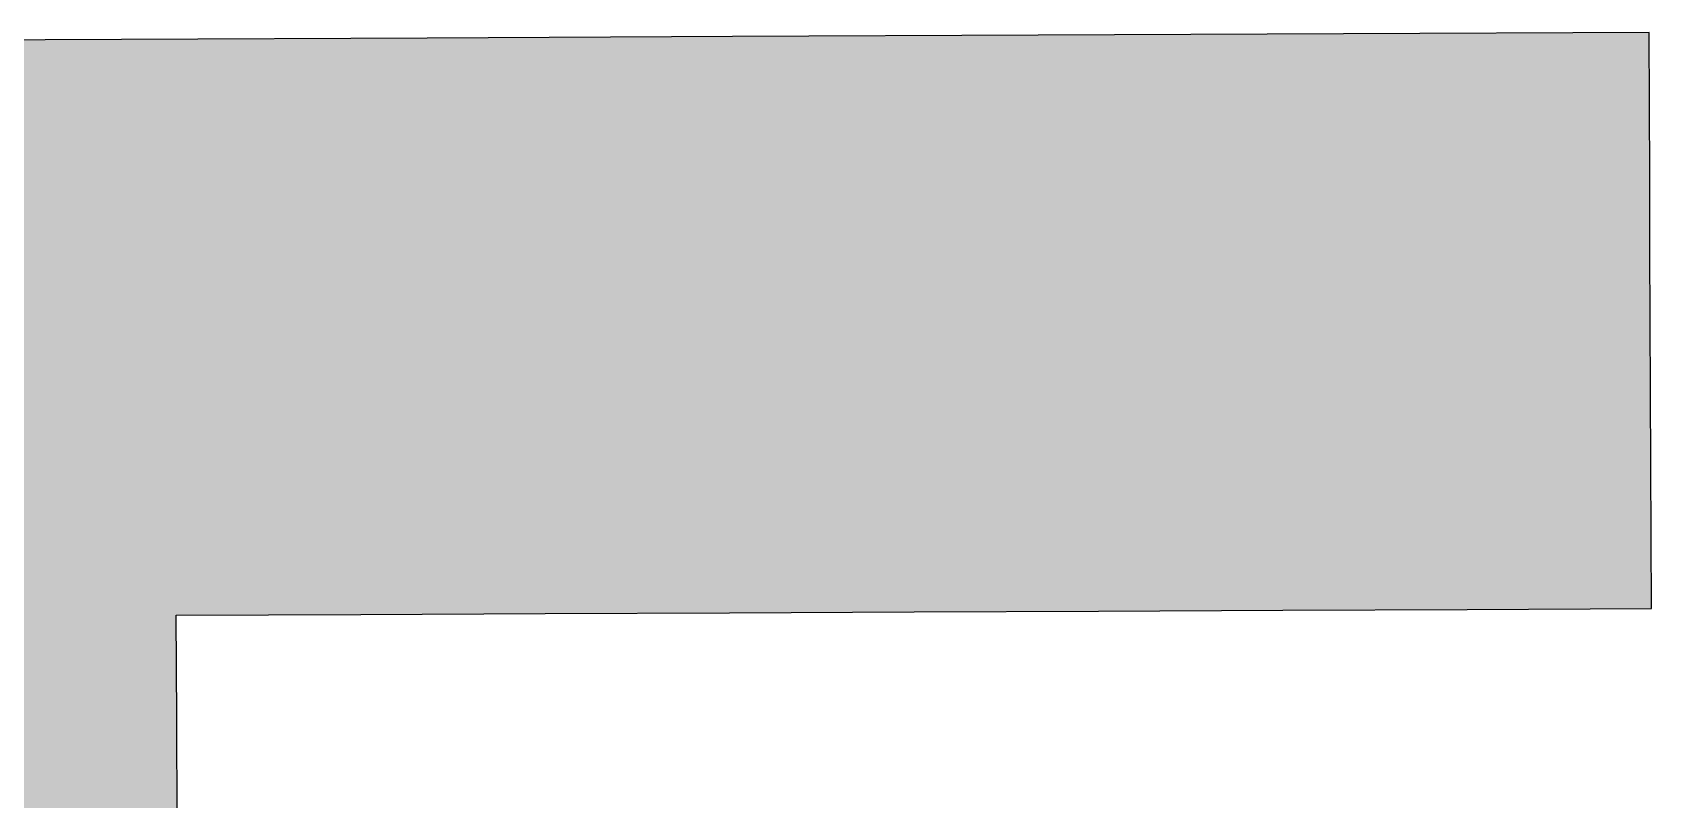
# Model space of a CAD drawing. Extents: x 4.5 to 35.8, y -15.7 to -10.4.
# Drawn here: x 16.374 to 18.817, y -11.614 to -10.457 of the extents above; entities that cross this region are included whole.
import ezdxf

# ---------------------------------------------------------------- set-up
doc = ezdxf.new("R2010")
doc.units = 0
doc.layers.add('LAYER_1', color=7, linetype='CONTINUOUS')

# ---------------------------------------------------------------- blocks, each defined once
blk = doc.blocks.new('*U5')
at = {"layer": 'LAYER_1', "color": 7}
for points in [[(16.3922, -14.2069), (16.3429, -10.4681), (16.3922, -10.4678)], [(16.3429, -14.2071), (16.3429, -10.4681), (16.3922, -14.2069)], [(16.3922, -13.6557), (16.3922, -10.4678), (16.3922, -13.6557)], [(16.3922, -13.6557), (16.3922, -10.4678), (16.3922, -10.4678)], [(16.3922, -13.6557), (16.3922, -10.4678), (16.3923, -13.6557)], [(16.3923, -13.6557), (16.3922, -10.4678), (16.3923, -10.4678)], [(16.3923, -13.6557), (16.3923, -10.4678), (16.3923, -13.6557)], [(16.3923, -13.6557), (16.3923, -10.4678), (16.3923, -10.4678)], [(16.3923, -13.6557), (16.3923, -10.4678), (16.3923, -13.6557)], [(16.3923, -13.6557), (16.3923, -10.4678), (16.3923, -10.4678)], [(16.3923, -13.6557), (16.3923, -10.4678), (16.3924, -13.6557)], [(16.3924, -13.6557), (16.3923, -10.4678), (16.3924, -10.4678)], [(16.3924, -13.6557), (16.3924, -10.4678), (16.3924, -13.6557)], [(16.3924, -13.6557), (16.3924, -10.4678), (16.3924, -10.4678)], [(16.3924, -13.6557), (16.3924, -10.4678), (16.3924, -13.6557)], [(16.3924, -13.6557), (16.3924, -10.4678), (16.3924, -10.4678)], [(16.3924, -13.6557), (16.3924, -10.4678), (16.3925, -13.6557)], [(16.3925, -13.6557), (16.3924, -10.4678), (16.3925, -10.4678)], [(16.3925, -13.6557), (16.3925, -10.4678), (16.4112, -13.6556)], [(16.4112, -13.6556), (16.3925, -10.4678), (16.4112, -10.4678)], [(16.4188, -13.6556), (16.4112, -10.4678), (16.4188, -10.4677)], [(16.4112, -13.6556), (16.4112, -10.4678), (16.4188, -13.6556)], [(16.4188, -13.6556), (16.4188, -10.4677), (16.4265, -13.6556)], [(16.4265, -13.6556), (16.4188, -10.4677), (16.4265, -10.4677)], [(16.4265, -13.6556), (16.4265, -10.4677), (16.4268, -13.6556)], [(16.4268, -13.6556), (16.4265, -10.4677), (16.4268, -10.4677)], [(16.4451, -13.6555), (16.4268, -10.4677), (16.4451, -10.4676)], [(16.4268, -13.6556), (16.4268, -10.4677), (16.4451, -13.6555)], [(16.4713, -13.6554), (16.4451, -10.4676), (16.4713, -10.4675)], [(16.4451, -13.6555), (16.4451, -10.4676), (16.4713, -13.6554)], [(16.48, -13.6553), (16.4713, -10.4675), (16.48, -10.4674)], [(16.4713, -13.6554), (16.4713, -10.4675), (16.48, -13.6553)], [(16.48, -13.6553), (16.48, -10.4674), (16.4976, -13.6552)], [(16.4976, -13.6552), (16.48, -10.4674), (16.4976, -10.4674)], [(16.506, -13.6552), (16.4976, -10.4674), (16.506, -10.4673)], [(16.4976, -13.6552), (16.4976, -10.4674), (16.506, -13.6552)], [(16.506, -13.6552), (16.506, -10.4673), (16.5089, -13.6552)], [(16.5089, -13.6552), (16.506, -10.4673), (16.5089, -10.4673)], [(16.5089, -13.6552), (16.5089, -10.4673), (16.5105, -13.6552)], [(16.5105, -13.6552), (16.5089, -10.4673), (16.5105, -10.4673)], [(16.5105, -13.6552), (16.5105, -10.4673), (16.5108, -13.6552)], [(16.5108, -13.6552), (16.5105, -10.4673), (16.5108, -10.4673)], [(16.5239, -13.6551), (16.5108, -10.4673), (16.5239, -10.4672)], [(16.5108, -13.6552), (16.5108, -10.4673), (16.5239, -13.6551)], [(16.5502, -13.655), (16.5239, -10.4672), (16.5502, -10.4671)], [(16.5239, -13.6551), (16.5239, -10.4672), (16.5502, -13.655)], [(16.5678, -13.6549), (16.5502, -10.4671), (16.5678, -10.467)], [(16.5502, -13.655), (16.5502, -10.4671), (16.5678, -13.6549)], [(16.5678, -13.6549), (16.5678, -10.467), (16.5765, -13.6549)], [(16.5765, -13.6549), (16.5678, -10.467), (16.5765, -10.467)], [(16.5915, -13.6548), (16.5765, -10.467), (16.5915, -10.4669)], [(16.5765, -13.6549), (16.5765, -10.467), (16.5915, -13.6548)], [(16.5915, -11.3362), (16.5915, -10.4669), (16.5922, -11.3362)], [(16.5922, -11.3362), (16.5915, -10.4669), (16.5922, -10.4669)], [(16.5922, -11.3362), (16.5922, -10.4669), (16.593, -11.3362)], [(16.593, -11.3362), (16.5922, -10.4669), (16.593, -10.4669)], [(16.593, -11.3362), (16.593, -10.4669), (16.5937, -11.3362)], [(16.5937, -11.3362), (16.593, -10.4669), (16.5937, -10.4669)], [(16.5937, -11.3362), (16.5937, -10.4669), (16.5944, -11.3362)], [(16.5944, -11.3362), (16.5937, -10.4669), (16.5944, -10.4669)], [(16.5944, -11.3362), (16.5944, -10.4669), (16.5944, -11.3362)], [(16.5944, -11.3362), (16.5944, -10.4669), (16.5944, -10.4669)], [(16.5944, -11.3362), (16.5944, -10.4669), (16.5945, -11.3362)], [(16.5945, -11.3362), (16.5944, -10.4669), (16.5945, -10.4669)], [(16.5945, -11.3362), (16.5945, -10.4669), (16.5945, -11.3362)], [(16.5945, -11.3362), (16.5945, -10.4669), (16.5945, -10.4669)], [(16.5945, -11.3362), (16.5945, -10.4669), (16.5946, -11.3362)], [(16.5946, -11.3362), (16.5945, -10.4669), (16.5946, -10.4669)], [(16.5946, -11.3362), (16.5946, -10.4669), (16.5946, -11.3362)], [(16.5946, -11.3362), (16.5946, -10.4669), (16.5946, -10.4669)], [(16.5946, -11.3362), (16.5946, -10.4669), (16.5946, -11.3362)], [(16.5946, -11.3362), (16.5946, -10.4669), (16.5946, -10.4669)], [(16.5946, -11.3362), (16.5946, -10.4669), (16.5947, -11.3362)], [(16.5947, -11.3362), (16.5946, -10.4669), (16.5947, -10.4669)], [(16.5947, -11.3362), (16.5947, -10.4669), (16.5947, -11.3362)], [(16.5947, -11.3362), (16.5947, -10.4669), (16.5947, -10.4669)], [(16.5947, -11.3362), (16.5947, -10.4669), (16.5948, -11.3362)], [(16.5948, -11.3362), (16.5947, -10.4669), (16.5948, -10.4669)], [(16.5948, -11.3362), (16.5948, -10.4669), (16.5951, -11.3362)], [(16.5951, -11.3362), (16.5948, -10.4669), (16.5951, -10.4669)], [(16.5951, -11.3362), (16.5951, -10.4669), (16.5958, -11.3362)], [(16.5958, -11.3362), (16.5951, -10.4669), (16.5958, -10.4669)], [(16.5958, -11.3362), (16.5958, -10.4669), (16.5966, -11.3362)], [(16.5966, -11.3362), (16.5958, -10.4669), (16.5966, -10.4669)], [(16.5966, -11.3362), (16.5966, -10.4669), (16.5973, -11.3362)], [(16.5973, -11.3362), (16.5966, -10.4669), (16.5973, -10.4669)], [(16.5973, -11.3362), (16.5973, -10.4669), (16.6008, -11.3362)], [(16.6008, -11.3362), (16.5973, -10.4669), (16.6008, -10.4669)], [(16.6008, -11.3362), (16.6008, -10.4669), (16.6021, -11.3361)], [(16.6021, -11.3361), (16.6008, -10.4669), (16.6021, -10.4669)], [(16.6021, -11.3361), (16.6021, -10.4669), (16.6028, -11.3361)], [(16.6028, -11.3361), (16.6021, -10.4669), (16.6028, -10.4669)], [(16.6028, -11.3361), (16.6028, -10.4669), (16.603, -11.3361)], [(16.603, -11.3361), (16.6028, -10.4669), (16.603, -10.4669)], [(16.603, -11.3361), (16.603, -10.4669), (16.6033, -11.3361)], [(16.6033, -11.3361), (16.603, -10.4669), (16.6033, -10.4669)], [(16.6033, -11.3361), (16.6033, -10.4669), (16.6034, -11.3361)], [(16.6034, -11.3361), (16.6033, -10.4669), (16.6034, -10.4669)], [(16.6034, -11.3361), (16.6034, -10.4669), (16.6035, -11.3361)], [(16.6035, -11.3361), (16.6034, -10.4669), (16.6035, -10.4669)], [(16.6035, -11.3361), (16.6035, -10.4669), (16.6037, -11.3361)], [(16.6037, -11.3361), (16.6035, -10.4669), (16.6037, -10.4669)], [(16.6037, -11.3361), (16.6037, -10.4669), (16.604, -11.3361)], [(16.604, -11.3361), (16.6037, -10.4669), (16.604, -10.4669)], [(16.604, -11.3361), (16.604, -10.4669), (16.6042, -11.3361)], [(16.6042, -11.3361), (16.604, -10.4669), (16.6042, -10.4669)], [(16.6042, -11.3361), (16.6042, -10.4669), (16.6045, -11.3361)], [(16.6045, -11.3361), (16.6042, -10.4669), (16.6045, -10.4669)], [(16.6045, -11.3361), (16.6045, -10.4669), (16.6047, -11.3361)], [(16.6047, -11.3361), (16.6045, -10.4669), (16.6047, -10.4669)], [(16.6047, -11.3361), (16.6047, -10.4669), (16.6047, -11.3361)], [(16.6047, -11.3361), (16.6047, -10.4669), (16.6047, -10.4669)], [(16.6047, -11.3361), (16.6047, -10.4669), (16.6053, -11.3361)], [(16.6053, -11.3361), (16.6047, -10.4669), (16.6053, -10.4669)], [(16.606, -11.3361), (16.6053, -10.4669), (16.606, -10.4668)], [(16.6053, -11.3361), (16.6053, -10.4669), (16.606, -11.3361)], [(16.606, -11.3361), (16.606, -10.4668), (16.606, -11.3361)], [(16.606, -11.3361), (16.606, -10.4668), (16.606, -10.4668)], [(16.606, -11.3361), (16.606, -10.4668), (16.6068, -11.3361)], [(16.6068, -11.3361), (16.606, -10.4668), (16.6068, -10.4668)], [(16.6068, -11.3361), (16.6068, -10.4668), (16.6073, -11.3361)], [(16.6073, -11.3361), (16.6068, -10.4668), (16.6073, -10.4668)], [(16.6073, -11.3361), (16.6073, -10.4668), (16.6075, -11.3361)], [(16.6075, -11.3361), (16.6073, -10.4668), (16.6075, -10.4668)], [(16.6075, -11.3361), (16.6075, -10.4668), (16.6082, -11.3361)], [(16.6082, -11.3361), (16.6075, -10.4668), (16.6082, -10.4668)], [(16.6082, -11.3361), (16.6082, -10.4668), (16.6086, -11.3361)], [(16.6086, -11.3361), (16.6082, -10.4668), (16.6086, -10.4668)], [(16.6086, -11.3361), (16.6086, -10.4668), (16.609, -11.3361)], [(16.609, -11.3361), (16.6086, -10.4668), (16.609, -10.4668)], [(16.609, -11.3361), (16.609, -10.4668), (16.6097, -11.3361)], [(16.6097, -11.3361), (16.609, -10.4668), (16.6097, -10.4668)], [(16.6097, -11.3361), (16.6097, -10.4668), (16.6099, -11.3361)], [(16.6099, -11.3361), (16.6097, -10.4668), (16.6099, -10.4668)], [(16.6099, -11.3361), (16.6099, -10.4668), (16.6104, -11.3361)], [(16.6104, -11.3361), (16.6099, -10.4668), (16.6104, -10.4668)], [(16.6104, -11.3361), (16.6104, -10.4668), (16.6112, -11.3361)], [(16.6112, -11.3361), (16.6104, -10.4668), (16.6112, -10.4668)], [(16.6556, -11.3359), (16.6112, -10.4668), (16.6556, -10.4666)], [(16.6112, -11.3361), (16.6112, -10.4668), (16.6556, -11.3359)], [(16.6925, -11.3357), (16.6556, -10.4666), (16.6925, -10.4664)], [(16.6556, -11.3359), (16.6556, -10.4666), (16.6925, -11.3357)], [(16.6925, -11.3357), (16.6925, -10.4664), (16.6931, -11.3357)], [(16.6931, -11.3357), (16.6925, -10.4664), (16.6931, -10.4664)], [(16.7435, -11.3355), (16.6931, -10.4664), (16.7435, -10.4662)], [(16.6931, -11.3357), (16.6931, -10.4664), (16.7435, -11.3355)], [(16.7804, -11.3353), (16.7435, -10.4662), (16.7804, -10.466)], [(16.7435, -11.3355), (16.7435, -10.4662), (16.7804, -11.3353)], [(16.7804, -11.3353), (16.7804, -10.466), (16.781, -11.3353)], [(16.781, -11.3353), (16.7804, -10.466), (16.781, -10.466)], [(16.8313, -11.3351), (16.781, -10.466), (16.8313, -10.4658)], [(16.781, -11.3353), (16.781, -10.466), (16.8313, -11.3351)], [(16.8313, -11.3351), (16.8313, -10.4658), (16.837, -11.3351)], [(16.837, -11.3351), (16.8313, -10.4658), (16.837, -10.4658)], [(16.8682, -11.335), (16.837, -10.4658), (16.8682, -10.4656)], [(16.837, -11.3351), (16.837, -10.4658), (16.8682, -11.335)], [(16.8682, -11.335), (16.8682, -10.4656), (16.8688, -11.3349)], [(16.8688, -11.3349), (16.8682, -10.4656), (16.8688, -10.4656)], [(16.8688, -11.3349), (16.8688, -10.4656), (16.8697, -11.3349)], [(16.8697, -11.3349), (16.8688, -10.4656), (16.8697, -10.4656)], [(16.9191, -11.3347), (16.8697, -10.4656), (16.9191, -10.4654)], [(16.8697, -11.3349), (16.8697, -10.4656), (16.9191, -11.3347)], [(16.956, -11.3346), (16.9191, -10.4654), (16.956, -10.4652)], [(16.9191, -11.3347), (16.9191, -10.4654), (16.956, -11.3346)], [(16.956, -11.3346), (16.956, -10.4652), (16.9566, -11.3345)], [(16.9566, -11.3345), (16.956, -10.4652), (16.9566, -10.4652)], [(16.9566, -11.3345), (16.9566, -10.4652), (16.9697, -11.3345)], [(16.9697, -11.3345), (16.9566, -10.4652), (16.9697, -10.4652)], [(17.0069, -11.3343), (16.9697, -10.4652), (17.0069, -10.465)], [(16.9697, -11.3345), (16.9697, -10.4652), (17.0069, -11.3343)], [(17.0438, -11.3342), (17.0069, -10.465), (17.0438, -10.4648)], [(17.0069, -11.3343), (17.0069, -10.465), (17.0438, -11.3342)], [(17.0438, -11.3342), (17.0438, -10.4648), (17.0444, -11.3341)], [(17.0444, -11.3341), (17.0438, -10.4648), (17.0444, -10.4648)], [(17.0768, -11.334), (17.0444, -10.4648), (17.0768, -10.4647)], [(17.0444, -11.3341), (17.0444, -10.4648), (17.0768, -11.334)], [(17.0936, -11.3339), (17.0768, -10.4647), (17.0936, -10.4646)], [(17.0768, -11.334), (17.0768, -10.4647), (17.0936, -11.3339)], [(17.0936, -11.3339), (17.0936, -10.4646), (17.0938, -11.3339)], [(17.0938, -11.3339), (17.0936, -10.4646), (17.0938, -10.4646)], [(17.0938, -11.3339), (17.0938, -10.4646), (17.0939, -11.3339)], [(17.0939, -11.3339), (17.0938, -10.4646), (17.0939, -10.4646)], [(17.0939, -11.3339), (17.0939, -10.4646), (17.094, -11.3339)], [(17.094, -11.3339), (17.0939, -10.4646), (17.094, -10.4646)], [(17.094, -11.3339), (17.094, -10.4646), (17.0942, -11.3339)], [(17.0942, -11.3339), (17.094, -10.4646), (17.0942, -10.4646)], [(17.0942, -11.3339), (17.0942, -10.4646), (17.0943, -11.3339)], [(17.0943, -11.3339), (17.0942, -10.4646), (17.0943, -10.4646)], [(17.0943, -11.3339), (17.0943, -10.4646), (17.0945, -11.3339)], [(17.0945, -11.3339), (17.0943, -10.4646), (17.0945, -10.4646)], [(17.0945, -11.3339), (17.0945, -10.4646), (17.0946, -11.3339)], [(17.0946, -11.3339), (17.0945, -10.4646), (17.0946, -10.4646)], [(17.0946, -11.3339), (17.0946, -10.4646), (17.0947, -11.3339)], [(17.0947, -11.3339), (17.0946, -10.4646), (17.0947, -10.4646)], [(17.1316, -11.3337), (17.0947, -10.4646), (17.1316, -10.4644)], [(17.0947, -11.3339), (17.0947, -10.4646), (17.1316, -11.3337)], [(17.1316, -11.3337), (17.1316, -10.4644), (17.1322, -11.3337)], [(17.1322, -11.3337), (17.1316, -10.4644), (17.1322, -10.4644)], [(17.1479, -11.3337), (17.1322, -10.4644), (17.1479, -10.4643)], [(17.1322, -11.3337), (17.1322, -10.4644), (17.1479, -11.3337)], [(17.2195, -11.3334), (17.1479, -10.4643), (17.2195, -10.464)], [(17.1479, -11.3337), (17.1479, -10.4643), (17.2195, -11.3334)], [(17.2195, -11.3334), (17.2195, -10.464), (17.2201, -11.3334)], [(17.2201, -11.3334), (17.2195, -10.464), (17.2201, -10.464)], [(17.2622, -11.3332), (17.2201, -10.464), (17.2622, -10.4638)], [(17.2201, -11.3334), (17.2201, -10.464), (17.2622, -11.3332)], [(17.3073, -11.333), (17.2622, -10.4638), (17.3073, -10.4636)], [(17.2622, -11.3332), (17.2622, -10.4638), (17.3073, -11.333)], [(17.3073, -11.333), (17.3073, -10.4636), (17.3074, -11.333)], [(17.3074, -11.333), (17.3073, -10.4636), (17.3074, -10.4636)], [(17.3074, -11.333), (17.3074, -10.4636), (17.3074, -11.333)], [(17.3074, -11.333), (17.3074, -10.4636), (17.3074, -10.4636)], [(17.3074, -11.333), (17.3074, -10.4636), (17.3075, -11.333)], [(17.3075, -11.333), (17.3074, -10.4636), (17.3075, -10.4636)], [(17.3075, -11.333), (17.3075, -10.4636), (17.3076, -11.333)], [(17.3076, -11.333), (17.3075, -10.4636), (17.3076, -10.4636)], [(17.3076, -11.333), (17.3076, -10.4636), (17.3076, -11.333)], [(17.3076, -11.333), (17.3076, -10.4636), (17.3076, -10.4636)], [(17.3076, -11.333), (17.3076, -10.4636), (17.3077, -11.333)], [(17.3077, -11.333), (17.3076, -10.4636), (17.3077, -10.4636)], [(17.3077, -11.333), (17.3077, -10.4636), (17.3078, -11.333)], [(17.3078, -11.333), (17.3077, -10.4636), (17.3078, -10.4636)], [(17.3078, -11.333), (17.3078, -10.4636), (17.3079, -11.333)], [(17.3079, -11.333), (17.3078, -10.4636), (17.3079, -10.4636)], [(17.3079, -11.333), (17.3079, -10.4636), (17.3165, -11.3329)], [(17.3165, -11.3329), (17.3079, -10.4636), (17.3165, -10.4636)], [(17.4261, -11.3324), (17.3165, -10.4636), (17.4261, -10.4631)], [(17.3165, -11.3329), (17.3165, -10.4636), (17.4261, -11.3324)], [(17.4305, -11.3324), (17.4261, -10.4631), (17.4305, -10.463)], [(17.4261, -11.3324), (17.4261, -10.4631), (17.4305, -11.3324)], [(17.4305, -11.3324), (17.4305, -10.463), (17.4308, -11.3324)], [(17.4308, -11.3324), (17.4305, -10.463), (17.4308, -10.463)], [(17.5562, -11.3318), (17.4308, -10.463), (17.5562, -10.4625)], [(17.4308, -11.3324), (17.4308, -10.463), (17.5562, -11.3318)], [(17.5994, -11.3316), (17.5562, -10.4625), (17.5994, -10.4623)], [(17.5562, -11.3318), (17.5562, -10.4625), (17.5994, -11.3316)], [(17.7043, -11.3312), (17.5994, -10.4623), (17.7043, -10.4618)], [(17.5994, -11.3316), (17.5994, -10.4623), (17.7043, -11.3312)], [(17.768, -11.3309), (17.7043, -10.4618), (17.768, -10.4615)], [(17.7043, -11.3312), (17.7043, -10.4618), (17.768, -11.3309)], [(17.796, -11.3308), (17.768, -10.4615), (17.796, -10.4613)], [(17.768, -11.3309), (17.768, -10.4615), (17.796, -11.3308)], [(17.8914, -11.3303), (17.796, -10.4613), (17.8914, -10.4609)], [(17.796, -11.3308), (17.796, -10.4613), (17.8914, -11.3303)], [(17.9366, -11.3301), (17.8914, -10.4609), (17.9366, -10.4607)], [(17.8914, -11.3303), (17.8914, -10.4609), (17.9366, -11.3301)], [(17.9825, -11.3299), (17.9366, -10.4607), (17.9825, -10.4605)], [(17.9366, -11.3301), (17.9366, -10.4607), (17.9825, -11.3299)], [(18.0357, -11.3297), (17.9825, -10.4605), (18.0357, -10.4602)], [(17.9825, -11.3299), (17.9825, -10.4605), (18.0357, -11.3297)], [(18.1052, -11.3294), (18.0357, -10.4602), (18.1052, -10.4599)], [(18.0357, -11.3297), (18.0357, -10.4602), (18.1052, -11.3294)], [(18.2606, -11.3287), (18.1052, -10.4599), (18.2606, -10.4592)], [(18.1052, -11.3294), (18.1052, -10.4599), (18.2606, -11.3287)], [(18.2738, -11.3286), (18.2606, -10.4592), (18.2738, -10.4591)], [(18.2606, -11.3287), (18.2606, -10.4592), (18.2738, -11.3286)], [(18.2738, -11.3286), (18.2738, -10.4591), (18.2755, -11.3286)], [(18.2755, -11.3286), (18.2738, -10.4591), (18.2755, -10.4591)], [(18.2755, -11.3286), (18.2755, -10.4591), (18.2827, -11.3286)], [(18.2827, -11.3286), (18.2755, -10.4591), (18.2827, -10.4591)], [(18.2827, -11.3286), (18.2827, -10.4591), (18.2884, -11.3285)], [(18.2884, -11.3285), (18.2827, -10.4591), (18.2884, -10.4591)], [(18.2933, -11.3285), (18.2884, -10.4591), (18.2933, -10.459)], [(18.2884, -11.3285), (18.2884, -10.4591), (18.2933, -11.3285)], [(18.2933, -11.3285), (18.2933, -10.459), (18.2975, -11.3285)], [(18.2975, -11.3285), (18.2933, -10.459), (18.2975, -10.459)], [(18.2975, -11.3285), (18.2975, -10.459), (18.3008, -11.3285)], [(18.3008, -11.3285), (18.2975, -10.459), (18.3008, -10.459)], [(18.3008, -11.3285), (18.3008, -10.459), (18.3034, -11.3285)], [(18.3034, -11.3285), (18.3008, -10.459), (18.3034, -10.459)], [(18.3034, -11.3285), (18.3034, -10.459), (18.3052, -11.3285)], [(18.3052, -11.3285), (18.3034, -10.459), (18.3052, -10.459)], [(18.3052, -11.3285), (18.3052, -10.459), (18.3062, -11.3285)], [(18.3062, -11.3285), (18.3052, -10.459), (18.3062, -10.459)], [(18.3062, -11.3285), (18.3062, -10.459), (18.3064, -11.3285)], [(18.3064, -11.3285), (18.3062, -10.459), (18.3064, -10.459)], [(18.3064, -11.3285), (18.3064, -10.459), (18.3064, -11.3285)], [(18.3064, -11.3285), (18.3064, -10.459), (18.3064, -10.459)], [(18.3064, -11.3285), (18.3064, -10.459), (18.3064, -11.3285)], [(18.3064, -11.3285), (18.3064, -10.459), (18.3064, -10.459)], [(18.3064, -11.3285), (18.3064, -10.459), (18.3064, -11.3285)], [(18.3064, -11.3285), (18.3064, -10.459), (18.3064, -10.459)], [(18.3064, -11.3285), (18.3064, -10.459), (18.3064, -11.3285)], [(18.3064, -11.3285), (18.3064, -10.459), (18.3064, -10.459)], [(18.3064, -11.3285), (18.3064, -10.459), (18.3065, -11.3285)], [(18.3065, -11.3285), (18.3064, -10.459), (18.3065, -10.459)], [(18.3065, -11.3285), (18.3065, -10.459), (18.307, -11.3284)], [(18.307, -11.3284), (18.3065, -10.459), (18.307, -10.459)], [(18.3314, -11.3283), (18.307, -10.459), (18.3314, -10.4589)], [(18.307, -11.3284), (18.307, -10.459), (18.3314, -11.3283)], [(18.3314, -11.3283), (18.3314, -10.4589), (18.3328, -11.3283)], [(18.3328, -11.3283), (18.3314, -10.4589), (18.3328, -10.4589)], [(18.3522, -11.3282), (18.3328, -10.4589), (18.3522, -10.4588)], [(18.3328, -11.3283), (18.3328, -10.4589), (18.3522, -11.3282)], [(18.3522, -11.3282), (18.3522, -10.4588), (18.3557, -11.3282)], [(18.3557, -11.3282), (18.3522, -10.4588), (18.3557, -10.4588)], [(18.359, -11.3282), (18.3557, -10.4588), (18.359, -10.4587)], [(18.3557, -11.3282), (18.3557, -10.4588), (18.359, -11.3282)], [(18.38, -11.3281), (18.359, -10.4587), (18.38, -10.4586)], [(18.359, -11.3282), (18.359, -10.4587), (18.38, -11.3281)], [(18.38, -11.3281), (18.38, -10.4586), (18.3853, -11.3281)], [(18.3853, -11.3281), (18.38, -10.4586), (18.3853, -10.4586)], [(18.4044, -11.328), (18.3853, -10.4586), (18.4044, -10.4585)], [(18.3853, -11.3281), (18.3853, -10.4586), (18.4044, -11.328)], [(18.4044, -11.328), (18.4044, -10.4585), (18.4116, -11.328)], [(18.4116, -11.328), (18.4044, -10.4585), (18.4116, -10.4585)], [(18.4287, -11.3279), (18.4116, -10.4585), (18.4287, -10.4584)], [(18.4116, -11.328), (18.4116, -10.4585), (18.4287, -11.3279)], [(18.4287, -11.3279), (18.4287, -10.4584), (18.4379, -11.3279)], [(18.4379, -11.3279), (18.4287, -10.4584), (18.4379, -10.4584)], [(18.4379, -11.3279), (18.4379, -10.4584), (18.4423, -11.3278)], [(18.4423, -11.3278), (18.4379, -10.4584), (18.4423, -10.4584)], [(18.4507, -11.3278), (18.4423, -10.4584), (18.4507, -10.4583)], [(18.4423, -11.3278), (18.4423, -10.4584), (18.4507, -11.3278)], [(18.4507, -11.3278), (18.4507, -10.4583), (18.453, -11.3278)], [(18.453, -11.3278), (18.4507, -10.4583), (18.453, -10.4583)], [(18.453, -11.3278), (18.453, -10.4583), (18.458, -11.3278)], [(18.458, -11.3278), (18.453, -10.4583), (18.458, -10.4583)], [(18.458, -11.3278), (18.458, -10.4583), (18.4641, -11.3277)], [(18.4641, -11.3277), (18.458, -10.4583), (18.4641, -10.4583)], [(18.4641, -11.3277), (18.4641, -10.4583), (18.4642, -11.3277)], [(18.4642, -11.3277), (18.4641, -10.4583), (18.4642, -10.4583)], [(18.469, -11.3277), (18.4642, -10.4583), (18.469, -10.4582)], [(18.4642, -11.3277), (18.4642, -10.4583), (18.469, -11.3277)], [(18.469, -11.3277), (18.469, -10.4582), (18.4728, -11.3277)], [(18.4728, -11.3277), (18.469, -10.4582), (18.4728, -10.4582)], [(18.4728, -11.3277), (18.4728, -10.4582), (18.4755, -11.3277)], [(18.4755, -11.3277), (18.4728, -10.4582), (18.4755, -10.4582)], [(18.4755, -11.3277), (18.4755, -10.4582), (18.477, -11.3277)], [(18.477, -11.3277), (18.4755, -10.4582), (18.477, -10.4582)], [(18.477, -11.3277), (18.477, -10.4582), (18.4774, -11.3277)], [(18.4774, -11.3277), (18.477, -10.4582), (18.4774, -10.4582)], [(18.4905, -11.3276), (18.4774, -10.4582), (18.4905, -10.4581)], [(18.4774, -11.3277), (18.4774, -10.4582), (18.4905, -11.3276)], [(18.5152, -11.3275), (18.4905, -10.4581), (18.5152, -10.458)], [(18.4905, -11.3276), (18.4905, -10.4581), (18.5152, -11.3275)], [(18.5152, -11.3275), (18.5152, -10.458), (18.5168, -11.3275)], [(18.5168, -11.3275), (18.5152, -10.458), (18.5168, -10.458)], [(18.5168, -11.3275), (18.5168, -10.458), (18.5168, -11.3275)], [(18.5168, -11.3275), (18.5168, -10.458), (18.5168, -10.458)], [(18.5168, -11.3275), (18.5168, -10.458), (18.5172, -11.3275)], [(18.5172, -11.3275), (18.5168, -10.458), (18.5172, -10.458)], [(18.5172, -11.3275), (18.5172, -10.458), (18.5179, -11.3275)], [(18.5179, -11.3275), (18.5172, -10.458), (18.5179, -10.458)], [(18.5179, -11.3275), (18.5179, -10.458), (18.5184, -11.3275)], [(18.5184, -11.3275), (18.5179, -10.458), (18.5184, -10.458)], [(18.5184, -11.3275), (18.5184, -10.458), (18.5188, -11.3275)], [(18.5188, -11.3275), (18.5184, -10.458), (18.5188, -10.458)], [(18.5188, -11.3275), (18.5188, -10.458), (18.5201, -11.3275)], [(18.5201, -11.3275), (18.5188, -10.458), (18.5201, -10.458)], [(18.5201, -11.3275), (18.5201, -10.458), (18.5216, -11.3275)], [(18.5216, -11.3275), (18.5201, -10.458), (18.5216, -10.458)], [(18.5216, -11.3275), (18.5216, -10.458), (18.5216, -11.3275)], [(18.5216, -11.3275), (18.5216, -10.458), (18.5216, -10.458)], [(18.5216, -11.3275), (18.5216, -10.458), (18.5234, -11.3275)], [(18.5234, -11.3275), (18.5216, -10.458), (18.5234, -10.458)], [(18.5234, -11.3275), (18.5234, -10.458), (18.5248, -11.3275)], [(18.5248, -11.3275), (18.5234, -10.458), (18.5248, -10.458)], [(18.5248, -11.3275), (18.5248, -10.458), (18.5254, -11.3275)], [(18.5254, -11.3275), (18.5248, -10.458), (18.5254, -10.458)], [(18.5254, -11.3275), (18.5254, -10.458), (18.5273, -11.3275)], [(18.5273, -11.3275), (18.5254, -10.458), (18.5273, -10.458)], [(18.5273, -11.3275), (18.5273, -10.458), (18.528, -11.3275)], [(18.528, -11.3275), (18.5273, -10.458), (18.528, -10.458)], [(18.528, -11.3275), (18.528, -10.458), (18.5293, -11.3275)], [(18.5293, -11.3275), (18.528, -10.458), (18.5293, -10.458)], [(18.5312, -11.3274), (18.5293, -10.458), (18.5312, -10.4579)], [(18.5293, -11.3275), (18.5293, -10.458), (18.5312, -11.3274)], [(18.5312, -11.3274), (18.5312, -10.4579), (18.5312, -11.3274)], [(18.5312, -11.3274), (18.5312, -10.4579), (18.5312, -10.4579)], [(18.5312, -11.3274), (18.5312, -10.4579), (18.5331, -11.3274)], [(18.5331, -11.3274), (18.5312, -10.4579), (18.5331, -10.4579)], [(18.5331, -11.3274), (18.5331, -10.4579), (18.5344, -11.3274)], [(18.5344, -11.3274), (18.5331, -10.4579), (18.5344, -10.4579)], [(18.5344, -11.3274), (18.5344, -10.4579), (18.535, -11.3274)], [(18.535, -11.3274), (18.5344, -10.4579), (18.535, -10.4579)], [(18.535, -11.3274), (18.535, -10.4579), (18.537, -11.3274)], [(18.537, -11.3274), (18.535, -10.4579), (18.537, -10.4579)], [(18.537, -11.3274), (18.537, -10.4579), (18.5376, -11.3274)], [(18.5376, -11.3274), (18.537, -10.4579), (18.5376, -10.4579)], [(18.5376, -11.3274), (18.5376, -10.4579), (18.5388, -11.3274)], [(18.5388, -11.3274), (18.5376, -10.4579), (18.5388, -10.4579)], [(18.5388, -11.3274), (18.5388, -10.4579), (18.5389, -11.3274)], [(18.5389, -11.3274), (18.5388, -10.4579), (18.5389, -10.4579)], [(18.5389, -11.3274), (18.5389, -10.4579), (18.5408, -11.3274)], [(18.5408, -11.3274), (18.5389, -10.4579), (18.5408, -10.4579)], [(18.8131, -11.3262), (18.5408, -10.4579), (18.8131, -10.4566)], [(18.5408, -11.3274), (18.5408, -10.4579), (18.8131, -11.3262)], [(18.8131, -11.3262), (18.8131, -10.4566), (18.8136, -11.3262)], [(18.8136, -11.3262), (18.8131, -10.4566), (18.8136, -10.5653)], [(18.8136, -11.3262), (18.8136, -10.5653), (18.8141, -11.3262)], [(18.8141, -11.3262), (18.8136, -10.5653), (18.8141, -10.674)], [(18.8141, -11.3262), (18.8141, -10.674), (18.8145, -11.3262)], [(18.8145, -11.3262), (18.8141, -10.674), (18.8145, -10.7827)], [(18.8145, -11.3262), (18.8145, -10.7827), (18.815, -11.3262)], [(18.815, -11.3262), (18.8145, -10.7827), (18.815, -10.8914)], [(18.815, -11.3262), (18.815, -10.8914), (18.8155, -11.3262)], [(18.8155, -11.3262), (18.815, -10.8914), (18.8155, -11.0001)], [(18.8155, -11.3262), (18.8155, -11.0001), (18.816, -11.3262)], [(18.816, -11.3262), (18.8155, -11.0001), (18.816, -11.1088)], [(18.816, -11.3262), (18.816, -11.1088), (18.8165, -11.3262)], [(18.8165, -11.3262), (18.816, -11.1088), (18.8165, -11.2175)], [(18.8165, -11.3262), (18.8165, -11.2175), (18.817, -11.3262)], [(16.5915, -13.6548), (16.5915, -11.3362), (16.5922, -13.6548)], [(16.5922, -13.6548), (16.5915, -11.3362), (16.5922, -11.4913)], [(16.5922, -13.6548), (16.5922, -11.4913), (16.593, -13.6548)], [(16.593, -13.6548), (16.5922, -11.4913), (16.593, -11.6465)]]:
    blk.add_solid(points, dxfattribs=at)
blk = doc.blocks.new('BLOCK_2')
at = {"layer": 'LAYER_1'}
for points in [[(17.1479, -11.3337), (17.4261, -11.3324), (17.7043, -11.3312), (17.9825, -11.3299), (18.2606, -11.3287), (18.5388, -11.3274), (18.817, -11.3262), (18.8165, -11.2175), (18.816, -11.1088), (18.8155, -11.0001), (18.815, -10.8914), (18.8145, -10.7827), (18.8141, -10.674), (18.8136, -10.5653), (18.8131, -10.4566), (18.3522, -10.4588), (17.8914, -10.4609), (17.4305, -10.463), (16.9697, -10.4652), (16.5089, -10.4673), (16.048, -10.4694)], [(16.593, -11.6465), (16.5922, -11.4913), (16.5915, -11.3362), (16.8697, -11.3349), (17.1479, -11.3337)]]:
    blk.add_lwpolyline(points, dxfattribs=at)
at = {"layer": 'LAYER_1', "color": 7}
blk.add_blockref('*U5', (0, 0), dxfattribs=at)

msp = doc.modelspace()

# ---------------------------------------------------------------- block references
at = {"layer": 'LAYER_1'}
msp.add_blockref('BLOCK_2', (0, 0), dxfattribs=at)

doc.saveas('drawing.dxf')
